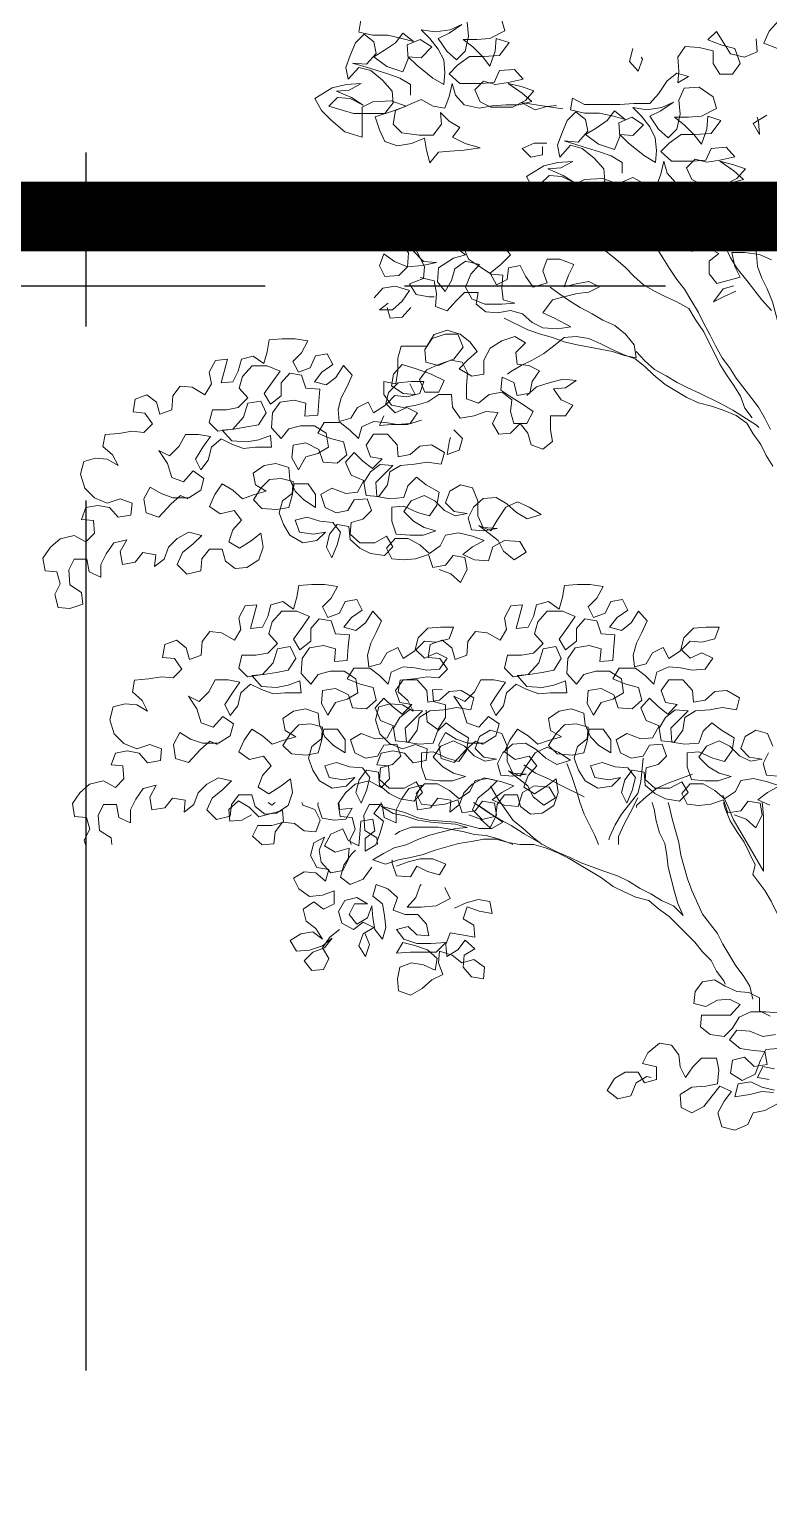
# Model space of a CAD drawing. Header units: metres. Extents: x -58 to 722, y -1100 to 345.
# Drawn here: x 240.573 to 241.104, y -480.299 to -479.237 of the extents above; entities that cross this region are included whole.
import ezdxf

# ---------------------------------------------------------------- set-up
doc = ezdxf.new("R2010")
doc.units = ezdxf.units.M
doc.header["$MEASUREMENT"] = 0
for name, pattern in [('CENTER2', [1.125, 0.75, -0.125, 0.125, -0.125]), ('CENTERX2', [4, 2.5, -0.5, 0.5, -0.5]), ('HIDDEN2', [0.1875, 0.125, -0.0625])]:
    doc.linetypes.add(name, pattern=pattern)
doc.layers.add('FSR_ARQ_006ARBOLES', color=74, linetype='Continuous', lineweight=0)
doc.layers.add('muro bajo', color=33, linetype='Continuous', lineweight=9)
doc.layers.add('FSR_ARQ_007PROYECCIONES', color=200, linetype='HIDDEN2')
doc.layers.add('FSR_ARQ_016EJES', color=135, linetype='CENTER2')

# ---------------------------------------------------------------- blocks, each defined once
blk = doc.blocks.new('arboles fsr 01')
at = {"layer": 'FSR_ARQ_006ARBOLES'}
for points in [[(186.55695, -34.95096), (186.56338, -34.95812), (186.56695, -34.96599), (186.55765, -34.96956), (186.5505, -34.96383), (186.54837, -34.95596)], [(186.8352, -34.95073), (186.83662, -34.9586), (186.82732, -34.96074), (186.81731, -34.96073), (186.80801, -34.96286), (186.80014, -34.965), (186.80729, -34.95929), (186.8123, -34.96573), (186.81944, -34.97074), (186.82659, -34.97504), (186.818, -34.98147), (186.80727, -34.98503), (186.8037, -34.97645), (186.80443, -34.96715), (186.79585, -34.96357), (186.78798, -34.96857), (186.79512, -34.97573), (186.8037, -34.97502), (186.79798, -34.98073), (186.78724, -34.98931), (186.78009, -34.99359), (186.77938, -34.98572), (186.7801, -34.97714), (186.78368, -34.96999), (186.78941, -34.96285), (186.79514, -34.95713), (186.78584, -34.95855), (186.77583, -34.95711), (186.76796, -34.95353), (186.77654, -34.95926), (186.78369, -34.96284), (186.77796, -34.97142), (186.77152, -34.97713), (186.7658, -34.97141), (186.76367, -34.96139), (186.76439, -34.9521)], [(186.74151, -34.94993), (186.73935, -34.95779), (186.74936, -34.96281), (186.75794, -34.96353), (186.76724, -34.96354), (186.7608, -34.96854), (186.75436, -34.97497), (186.74934, -34.98141), (186.74578, -34.97139), (186.74507, -34.96281), (186.73648, -34.96566), (186.74291, -34.97425), (186.75364, -34.97497), (186.76294, -34.97498), (186.7708, -34.98071), (186.77652, -34.98644), (186.76936, -34.99287), (186.75505, -34.99285), (186.74647, -34.99213), (186.7429, -34.98426), (186.73289, -34.98354), (186.72716, -34.98997), (186.73718, -34.99212), (186.74576, -34.99356), (186.75363, -34.99142), (186.75934, -34.99715), (186.75576, -35.00501), (186.7486, -35.00858), (186.7343, -35.00857), (186.72572, -35.00427), (186.72001, -34.99783), (186.72859, -34.99497), (186.73717, -34.99284), (186.72787, -34.99927), (186.72143, -35.00498), (186.73001, -35.00713), (186.73859, -35.00714), (186.74789, -35.00787), (186.75647, -35.0093), (186.76648, -35.00717), (186.77221, -35.00074), (186.77436, -34.99287), (186.7765, -35.00146), (186.77936, -35.00933), (186.78722, -35.0079), (186.7951, -35.00362), (186.81225, -35.01079), (186.81368, -35.02008), (186.80795, -35.0258), (186.7965, -35.02722), (186.78721, -35.02721), (186.78149, -35.02006), (186.78221, -35.01219), (186.77649, -35.01791), (186.76933, -35.02219), (186.77433, -35.02863), (186.76575, -35.03291), (186.75573, -35.03577), (186.76646, -35.03721), (186.77575, -35.03793), (186.78362, -35.03865), (186.78934, -35.04581), (186.79149, -35.03723), (186.79293, -35.02936), (186.80151, -35.03295), (186.8108, -35.03439), (186.81939, -35.03153), (186.82297, -35.02367), (186.82584, -35.01509), (186.81297, -35.01079), (186.8051, -35.00792), (186.81512, -35.00435), (186.82728, -35.00508), (186.83443, -35.00866), (186.83441, -35.02869), (186.84586, -35.02512), (186.85516, -35.01726), (186.8616, -35.01083), (186.8659, -35.00297), (186.85446, -34.99581), (186.84517, -34.99365), (186.83516, -34.99293), (186.84302, -34.99723), (186.8516, -34.99795), (186.84158, -35.00223), (186.83371, -35.00723), (186.8423, -35.00295), (186.85088, -35.00224), (186.8566, -35.00797), (186.84014, -35.01296), (186.8194, -35.01294), (186.81369, -35.00578), (186.81441, -34.99791), (186.82085, -34.99077), (186.82873, -34.98434), (186.8366, -34.9822), (186.84374, -34.99007), (186.84518, -34.98221), (186.84233, -34.97434), (186.83876, -34.96575), (186.83304, -34.96003), (186.8266, -34.96503), (186.82516, -34.97289), (186.83159, -34.98005), (186.84089, -34.97934), (186.82873, -34.98291), (186.81728, -34.98647), (186.80941, -34.98933), (186.80226, -34.99361), (186.80225, -35.00076)], [(186.57196, -34.96313), (186.57124, -34.97172), (186.57982, -34.9753), (186.58912, -34.97316), (186.59341, -34.96601), (186.59843, -34.95815), (186.60414, -34.96388), (186.59484, -34.96745), (186.58626, -34.96958), (186.58267, -34.97959), (186.58767, -34.98675), (186.59626, -34.98676), (186.60055, -34.97961), (186.60056, -34.97103), (186.60986, -34.96889), (186.61916, -34.96818), (186.62416, -34.97534), (186.62343, -34.98464), (186.62414, -34.9925), (186.61699, -34.98821), (186.62486, -34.98607), (186.6313, -34.99108), (186.63701, -34.99967), (186.64273, -35.00611), (186.65345, -35.00612), (186.66275, -35.00684), (186.68635, -35.00687), (186.69422, -35.00258), (186.69565, -35.01045), (186.68635, -35.01259), (186.67633, -35.01258), (186.66703, -35.01472), (186.65917, -35.01685), (186.66632, -35.01114), (186.67132, -35.01758), (186.67847, -35.02259), (186.68562, -35.02689), (186.67703, -35.03332), (186.6663, -35.03689), (186.66273, -35.0283), (186.66345, -35.019), (186.65488, -35.01542), (186.647, -35.02042), (186.65415, -35.02758), (186.66273, -35.02687), (186.65701, -35.03259), (186.64627, -35.04116), (186.63911, -35.04544), (186.63841, -35.03758), (186.63913, -35.02899), (186.64271, -35.02184), (186.64844, -35.0147), (186.65417, -35.00898), (186.64487, -35.0104), (186.63486, -35.00896), (186.62699, -35.00538), (186.63557, -35.01111), (186.64272, -35.01469), (186.63699, -35.02327), (186.63055, -35.02899), (186.62483, -35.02326), (186.62269, -35.01324), (186.62342, -35.00395), (186.61985, -34.99608), (186.60984, -34.99535), (186.60053, -35.00178), (186.59838, -35.00965), (186.60839, -35.01466), (186.61697, -35.01538), (186.62627, -35.01539), (186.61983, -35.02039), (186.61338, -35.02682), (186.60837, -35.03326), (186.6048, -35.02324), (186.6041, -35.01466), (186.59551, -35.01751), (186.60194, -35.0261), (186.61267, -35.02682), (186.62197, -35.02683), (186.62983, -35.03256), (186.63554, -35.03829), (186.62839, -35.04472), (186.61408, -35.0447), (186.6055, -35.04398), (186.60193, -35.03611), (186.59192, -35.03539), (186.58619, -35.04182), (186.5962, -35.04397), (186.60478, -35.04541), (186.61265, -35.04327), (186.61837, -35.049), (186.61479, -35.05686), (186.60763, -35.06043), (186.59333, -35.06042), (186.58475, -35.05612), (186.57903, -35.04968), (186.58762, -35.04683), (186.5962, -35.04469), (186.5869, -35.05112), (186.58046, -35.05683), (186.58904, -35.05899), (186.59762, -35.05899), (186.60692, -35.05972), (186.6155, -35.06116), (186.62551, -35.05902), (186.63124, -35.05259), (186.63339, -35.04472), (186.63553, -35.05331), (186.63838, -35.06118), (186.64625, -35.05975), (186.65412, -35.05547), (186.67128, -35.06264), (186.6727, -35.07194), (186.66698, -35.07765), (186.65553, -35.07907), (186.64623, -35.07906), (186.64052, -35.07191), (186.64124, -35.06404), (186.63552, -35.06976), (186.62836, -35.07404), (186.63336, -35.08048), (186.62477, -35.08477), (186.61476, -35.08762), (186.62548, -35.08906), (186.63478, -35.08978), (186.64265, -35.0905), (186.64836, -35.09766), (186.65052, -35.08908), (186.65195, -35.08121), (186.66053, -35.0848), (186.66983, -35.08624), (186.67841, -35.08338), (186.682, -35.07552), (186.68487, -35.06694), (186.672, -35.06264), (186.66413, -35.05977), (186.67415, -35.0562), (186.68631, -35.05693), (186.69345, -35.06051), (186.69344, -35.08054), (186.70488, -35.07697), (186.71419, -35.06911), (186.72063, -35.06268), (186.72493, -35.05482), (186.71349, -35.04766), (186.7042, -35.0455), (186.69418, -35.04478), (186.70205, -35.04908), (186.71063, -35.0498), (186.70061, -35.05408), (186.69274, -35.05908), (186.70133, -35.0548), (186.70991, -35.05409), (186.71563, -35.05982), (186.69917, -35.06481), (186.67843, -35.06479), (186.67272, -35.05763), (186.67344, -35.04977), (186.67988, -35.04262), (186.68776, -35.03619), (186.69562, -35.03405), (186.70277, -35.04193), (186.70421, -35.03406), (186.70135, -35.02619), (186.69779, -35.0176), (186.69207, -35.01188), (186.68563, -35.01688), (186.68419, -35.02474), (186.69062, -35.0319), (186.69992, -35.03119), (186.68776, -35.03476), (186.67631, -35.03833), (186.66844, -35.04118), (186.66128, -35.04546), (186.66128, -35.05262)], [(186.6542, -34.96965), (186.65634, -34.97823), (186.65061, -34.98466), (186.64776, -34.97679), (186.64848, -34.97536)], [(186.70065, -35.00974), (186.71138, -35.00832), (186.72855, -35.00547), (186.71925, -35.01047), (186.71138, -35.00832), (186.70495, -35.0076)], [(186.56476, -35.01391), (186.57405, -35.01964), (186.56976, -35.02678), (186.57048, -35.0182), (186.5712, -35.01534)], [(186.71136, -35.03264), (186.71994, -35.03264), (186.72781, -35.03623), (186.72208, -35.04194), (186.71421, -35.04051), (186.71422, -35.03478)], [(186.56327, -35.08256), (186.57114, -35.07971), (186.58044, -35.07972), (186.58544, -35.08688), (186.57828, -35.09044), (186.56684, -35.09258), (186.55825, -35.09257)], [(186.56181, -35.11046), (186.56968, -35.10689), (186.5797, -35.10547), (186.58828, -35.10547), (186.58613, -35.11477), (186.58254, -35.12192), (186.59827, -35.12622), (186.60329, -35.11979), (186.60329, -35.11121), (186.59686, -35.1062), (186.60616, -35.1012), (186.61474, -35.10478), (186.61546, -35.09692), (186.61261, -35.08833), (186.60403, -35.08546), (186.59688, -35.09046), (186.58829, -35.09188), (186.58472, -35.08473), (186.59188, -35.07973), (186.58187, -35.07757), (186.57615, -35.07685)], [(186.79567, -35.12211), (186.78637, -35.12425), (186.78493, -35.13283), (186.78564, -35.14141), (186.77777, -35.14427), (186.77206, -35.13783), (186.76634, -35.1321), (186.75704, -35.13209), (186.75846, -35.13996), (186.75202, -35.14496), (186.74416, -35.14567), (186.73557, -35.14423), (186.72771, -35.14637), (186.72126, -35.15208), (186.71411, -35.15565), (186.70409, -35.15636), (186.69551, -35.15492), (186.70625, -35.14921), (186.71412, -35.14564), (186.70769, -35.13705), (186.69911, -35.1349), (186.69124, -35.13274), (186.68338, -35.13202), (186.67623, -35.12844), (186.68338, -35.12487), (186.69196, -35.12631), (186.69983, -35.12846), (186.69698, -35.12059), (186.69341, -35.11344), (186.70271, -35.10987), (186.71129, -35.10988), (186.71414, -35.11775), (186.71127, -35.12561), (186.72057, -35.12848), (186.72558, -35.12133), (186.72917, -35.11418), (186.73703, -35.11562), (186.73774, -35.12349), (186.74489, -35.12707), (186.74919, -35.11921), (186.74204, -35.11348), (186.73561, -35.10704), (186.74062, -35.10061), (186.74706, -35.09561), (186.75493, -35.09418), (186.76351, -35.09419), (186.76708, -35.10135), (186.7635, -35.10992), (186.75634, -35.11492), (186.74847, -35.11992), (186.7406, -35.12063), (186.74131, -35.12921), (186.74059, -35.13708), (186.73272, -35.13922), (186.7413, -35.13994), (186.75274, -35.13995), (186.76133, -35.13638), (186.76563, -35.12852), (186.76206, -35.11994), (186.75634, -35.11349), (186.76564, -35.11136), (186.77279, -35.11637), (186.77493, -35.12424), (186.77921, -35.13139), (186.78423, -35.12496), (186.78352, -35.11566), (186.77351, -35.10922), (186.76565, -35.10707), (186.77209, -35.10207), (186.78354, -35.09778), (186.79141, -35.09493), (186.79999, -35.09565), (186.80069, -35.10424), (186.79354, -35.11138), (186.78495, -35.11209), (186.79425, -35.11424), (186.80426, -35.11497), (186.81285, -35.1114), (186.82, -35.1064), (186.82286, -35.11427), (186.81927, -35.12142), (186.80998, -35.1207), (186.80426, -35.11497), (186.80355, -35.10567), (186.80857, -35.09924), (186.8007, -35.09995), (186.7964, -35.10781), (186.79282, -35.11496), (186.79353, -35.12283), (186.80282, -35.12641), (186.79852, -35.13356), (186.78994, -35.13498), (186.78636, -35.13498)], [(186.5854, -35.13122), (186.59326, -35.1348), (186.60041, -35.13838), (186.59398, -35.12979), (186.58683, -35.12764)], [(186.82641, -35.13573), (186.8207, -35.12929), (186.81212, -35.12785), (186.80282, -35.1307), (186.80782, -35.13786), (186.81425, -35.14359), (186.82283, -35.14359), (186.81711, -35.1393)], [(186.80209, -35.14214), (186.80781, -35.14859), (186.81567, -35.14931), (186.81782, -35.14216)], [(186.72479, -35.20072), (186.71836, -35.19499), (186.70907, -35.19212), (186.70049, -35.18997), (186.69191, -35.19068), (186.69905, -35.19569), (186.70692, -35.19641), (186.70191, -35.20356), (186.69404, -35.20713), (186.69904, -35.21428), (186.70905, -35.21429), (186.70904, -35.22359), (186.7076, -35.23146), (186.71403, -35.23647), (186.7219, -35.23362), (186.72406, -35.22575), (186.72907, -35.21932), (186.7355, -35.22576), (186.74337, -35.22648), (186.74766, -35.21934), (186.74409, -35.21218), (186.75196, -35.21147), (186.75983, -35.21434), (186.76912, -35.21578), (186.77414, -35.20863), (186.77486, -35.20005), (186.78344, -35.20006), (186.79059, -35.20507), (186.79845, -35.20722), (186.80704, -35.20866), (186.8149, -35.20724), (186.81992, -35.20009), (186.81992, -35.19151), (186.81206, -35.19293), (186.81063, -35.18435), (186.81064, -35.17577), (186.8085, -35.1679), (186.79134, -35.16788), (186.78634, -35.16001), (186.77776, -35.15714), (186.76917, -35.15999), (186.76273, -35.16499), (186.75772, -35.17143), (186.76415, -35.17715), (186.76987, -35.18288), (186.76128, -35.18788), (186.75342, -35.18644), (186.75342, -35.17714), (186.74914, -35.16927), (186.74128, -35.16426), (186.7327, -35.16139), (186.72554, -35.16568), (186.73197, -35.17212), (186.73125, -35.17998), (186.72338, -35.18069), (186.71623, -35.18426), (186.72123, -35.19142), (186.72265, -35.19929), (186.73123, -35.20073), (186.73339, -35.19214), (186.74126, -35.18858), (186.74196, -35.19716), (186.73481, -35.20216), (186.72765, -35.20644), (186.72049, -35.21144), (186.72478, -35.21931), (186.73336, -35.21932), (186.73551, -35.21146), (186.73481, -35.20359), (186.74125, -35.19859), (186.74983, -35.20003), (186.75697, -35.20576), (186.76484, -35.2029), (186.76485, -35.19432), (186.76414, -35.18574), (186.76773, -35.17859), (186.7756, -35.17716), (186.78346, -35.18075), (186.79204, -35.17861), (186.79277, -35.17003), (186.78777, -35.16287), (186.77919, -35.16), (186.7706, -35.15999), (186.76702, -35.16857), (186.77345, -35.17645), (186.78346, -35.18003), (186.79132, -35.18362), (186.79632, -35.19006), (186.79274, -35.19864), (186.78344, -35.19863), (186.77987, -35.19076), (186.78846, -35.18647), (186.79848, -35.18291), (186.80778, -35.18005), (186.81349, -35.1865), (186.81492, -35.19436), (186.80704, -35.19936), (186.79918, -35.20007), (186.80276, -35.19292)], [(186.78311, -35.31667), (186.77524, -35.31952), (186.7688, -35.32524), (186.76451, -35.31665), (186.76595, -35.30879), (186.77382, -35.30736), (186.77882, -35.31381), (186.7874, -35.31524), (186.79027, -35.30666), (186.79885, -35.30953), (186.80672, -35.31025), (186.81458, -35.30955), (186.81817, -35.3024), (186.81245, -35.29596), (186.80387, -35.29595), (186.796, -35.30023), (186.78956, -35.30595), (186.78241, -35.30094), (186.77884, -35.29378), (186.77026, -35.29234), (186.76096, -35.29448), (186.75309, -35.29733), (186.76095, -35.30163), (186.76738, -35.30664), (186.75951, -35.31021), (186.75022, -35.31092), (186.74736, -35.30162), (186.7395, -35.29732), (186.72949, -35.29803), (186.72519, -35.30517), (186.73305, -35.31019), (186.74021, -35.30447), (186.74379, -35.29732), (186.75667, -35.28732), (186.7488, -35.29089), (186.74452, -35.28374), (186.7388, -35.27515), (186.73094, -35.27156), (186.72307, -35.27513), (186.7152, -35.28013), (186.72449, -35.283), (186.73165, -35.27872), (186.73809, -35.273), (186.74525, -35.26872), (186.75383, -35.26944), (186.76026, -35.27517), (186.76383, -35.28232), (186.76168, -35.29019), (186.75381, -35.2909), (186.74451, -35.28946), (186.75381, -35.28875), (186.75739, -35.28089), (186.7574, -35.27087), (186.76099, -35.26229), (186.76886, -35.26016), (186.776, -35.26445), (186.77886, -35.27232), (186.77313, -35.27804), (186.76455, -35.27946), (186.77241, -35.2809), (186.77957, -35.27733), (186.78601, -35.2709), (186.79317, -35.26733), (186.80175, -35.27091), (186.80675, -35.27807), (186.8003, -35.2845), (186.79315, -35.28879), (186.78528, -35.29092), (186.79386, -35.29379), (186.80244, -35.2938), (186.81174, -35.29309), (186.81461, -35.28452), (186.81462, -35.27522), (186.80675, -35.2745), (186.79745, -35.27878), (186.78958, -35.28092), (186.78458, -35.27376), (186.78316, -35.26518), (186.79174, -35.26018), (186.79818, -35.25518), (186.8039, -35.2609), (186.80675, -35.26877), (186.81605, -35.2695), (186.82464, -35.26807), (186.82536, -35.25878), (186.81393, -35.24732), (186.82251, -35.24662), (186.82894, -35.25163), (186.83323, -35.25878), (186.83179, -35.26737), (186.8232, -35.26807), (186.81749, -35.2602), (186.81607, -35.25162), (186.80892, -35.24732), (186.79962, -35.2466), (186.79104, -35.24516), (186.78174, -35.24658), (186.7796, -35.23871), (186.78819, -35.23371), (186.79606, -35.23443), (186.80249, -35.24016), (186.81036, -35.2416), (186.81108, -35.23373), (186.81752, -35.22659), (186.82682, -35.2266), (186.83182, -35.23375), (186.82895, -35.24162), (186.82108, -35.24304), (186.82751, -35.24948), (186.83395, -35.24448), (186.83968, -35.23877), (186.8454, -35.24521), (186.84181, -35.25379), (186.83323, -35.25735), (186.83751, -35.26523), (186.84538, -35.26595), (186.85468, -35.26238), (186.86183, -35.26668), (186.85896, -35.27526), (186.8518, -35.27883), (186.84394, -35.27739), (186.83965, -35.27023), (186.83107, -35.26951), (186.8282, -35.27738), (186.83392, -35.2831), (186.84178, -35.28526), (186.84249, -35.29312), (186.83605, -35.29884), (186.82604, -35.29883), (186.81817, -35.29453), (186.81388, -35.30168), (186.81959, -35.30741), (186.82889, -35.30598), (186.83605, -35.30241), (186.84249, -35.2967), (186.84321, -35.28812), (186.85108, -35.28669), (186.85608, -35.29314), (186.85822, -35.30172), (186.85464, -35.30887), (186.85107, -35.30028), (186.84893, -35.2917), (186.85394, -35.28527), (186.86253, -35.28456), (186.87111, -35.28171), (186.87898, -35.28386), (186.87611, -35.29172), (186.86681, -35.29315), (186.85894, -35.29171), (186.86466, -35.29743), (186.87396, -35.29887), (186.88254, -35.29387), (186.88684, -35.28673), (186.88971, -35.27886), (186.88757, -35.27099), (186.88114, -35.26598), (186.88043, -35.25811), (186.8883, -35.25597), (186.89617, -35.2567), (186.90188, -35.26242), (186.90688, -35.2703), (186.90115, -35.27601), (186.89114, -35.27672), (186.88327, -35.27528), (186.88114, -35.26741), (186.87971, -35.25954), (186.87042, -35.25953), (186.8654, -35.26668), (186.86539, -35.27526), (186.87327, -35.27026), (186.87899, -35.26455), (186.88258, -35.25668), (186.8833, -35.24882), (186.89188, -35.24597), (186.89975, -35.2474), (186.9069, -35.25242), (186.90546, -35.26028), (186.8983, -35.26457), (186.90617, -35.26672), (186.91403, -35.26959), (186.92048, -35.26387), (186.92763, -35.25959), (186.93263, -35.26674), (186.9362, -35.27461), (186.92904, -35.27961), (186.91975, -35.27746), (186.91474, -35.28389), (186.92045, -35.29033), (186.9233, -35.2982), (186.91615, -35.30249), (186.90829, -35.29747), (186.90185, -35.29246), (186.90042, -35.30176), (186.90327, -35.31034), (186.91113, -35.31536), (186.919, -35.31608), (186.92544, -35.31108), (186.92759, -35.30321), (186.93617, -35.30322), (186.94117, -35.30966), (186.94188, -35.31753), (186.95118, -35.31968), (186.95762, -35.31325), (186.95405, -35.30538), (186.9469, -35.29966), (186.94119, -35.29393), (186.94977, -35.29179), (186.95764, -35.29609), (186.96335, -35.30182), (186.96621, -35.30969), (186.97264, -35.3147), (186.97193, -35.30683), (186.98051, -35.30541), (186.98551, -35.31185), (186.9941, -35.31329), (186.99553, -35.30471), (186.99125, -35.29684), (186.99983, -35.29899), (187.00483, -35.30615), (187.0084, -35.3133), (187.00839, -35.32188), (187.01626, -35.31831), (187.0177, -35.30973), (187.02628, -35.30974), (187.02985, -35.3169), (187.02913, -35.32691), (187.02126, -35.33191), (187.02053, -35.33977), (187.02911, -35.34264), (187.03698, -35.34193), (187.03913, -35.33335), (187.03557, -35.3262), (187.03772, -35.31833), (187.04559, -35.31763), (187.04702, -35.30904), (187.04202, -35.30189), (187.03559, -35.29616), (187.0263, -35.29401), (187.01843, -35.29829), (187.01271, -35.29256), (187.01343, -35.28398), (187.0213, -35.28327), (187.01845, -35.2754), (187.01058, -35.27397), (187.00271, -35.27539), (186.99699, -35.28182), (186.9884, -35.28038), (186.9877, -35.27252), (186.99557, -35.26966), (187.00415, -35.27253), (187.01273, -35.26896), (187.01917, -35.26253), (187.02204, -35.25324), (187.01991, -35.24465), (187.01204, -35.2425), (187.00417, -35.24321), (186.99702, -35.24749), (187.0006, -35.24034), (187.00704, -35.23463), (187.00562, -35.22676), (186.99632, -35.22604), (186.98774, -35.2246), (186.97987, -35.2253), (186.97416, -35.21958), (186.97917, -35.21243), (186.98704, -35.21172), (186.98561, -35.20314), (186.97775, -35.20027), (186.97131, -35.20527), (186.96916, -35.21314), (186.96129, -35.21027), (186.96058, -35.20097), (186.95558, -35.19453), (186.94772, -35.19524), (186.93913, -35.20024), (186.93484, -35.19308), (186.93628, -35.18521), (186.932, -35.17734), (186.92413, -35.17662), (186.92841, -35.19236), (186.92054, -35.19164), (186.91697, -35.18448), (186.91483, -35.17661), (186.90697, -35.17446), (186.89981, -35.17946), (186.89767, -35.17159), (186.89625, -35.16372), (186.88767, -35.163), (186.87909, -35.16299), (186.8705, -35.16441), (186.87479, -35.17228), (186.8805, -35.17801), (186.87692, -35.18516), (186.86906, -35.18229), (186.86549, -35.17442), (186.85762, -35.17298), (186.85404, -35.18013), (186.86119, -35.18515), (186.86619, -35.19159), (186.85832, -35.19372), (186.85189, -35.18871), (186.84689, -35.18084), (186.84116, -35.18727), (186.84473, -35.19514), (186.8483, -35.2023), (186.85044, -35.21017), (186.84971, -35.21803), (186.84185, -35.21588), (186.83756, -35.20873), (186.83041, -35.20514), (186.82683, -35.21229), (186.81897, -35.20728), (186.81683, -35.19869), (186.8104, -35.19225), (186.80182, -35.19153), (186.79324, -35.19152), (186.79609, -35.19939), (186.80467, -35.20154), (186.81254, -35.20084), (186.81825, -35.20656), (186.81253, -35.21228), (186.80466, -35.20869), (186.79751, -35.21226), (186.80251, -35.21942), (186.81109, -35.22014), (186.81896, -35.21872), (186.82683, -35.21801), (186.83469, -35.2216), (186.83683, -35.22947), (186.84256, -35.22375), (186.849, -35.21875), (186.85972, -35.21876), (186.86401, -35.22591), (186.85542, -35.22948), (186.84684, -35.23162), (186.84469, -35.2402), (186.85112, -35.24593), (186.86042, -35.24522), (186.86328, -35.23664), (186.87187, -35.23236), (186.88045, -35.2338), (186.88116, -35.24238), (186.87686, -35.25024), (186.87186, -35.24166), (186.864, -35.2395), (186.85685, -35.23521), (186.85829, -35.22591), (186.86616, -35.22091), (186.87546, -35.22092), (186.88332, -35.22307), (186.88832, -35.22951), (186.89477, -35.22237), (186.89406, -35.21235), (186.88906, -35.2052), (186.87976, -35.20376), (186.8719, -35.2059), (186.8726, -35.21448), (186.86402, -35.21376), (186.86331, -35.20446), (186.86261, -35.19659), (186.8719, -35.19588), (186.87477, -35.1873), (186.88264, -35.18588), (186.88836, -35.19232), (186.88835, -35.2009), (186.8955, -35.20663), (186.89979, -35.19948), (186.89408, -35.19161), (186.88908, -35.18446), (186.89767, -35.18089), (186.90768, -35.1809), (186.91411, -35.18805), (186.91625, -35.19592), (186.91052, -35.20236), (186.91695, -35.2088), (186.92482, -35.21024), (186.93411, -35.21024), (186.93625, -35.21883), (186.93052, -35.22454), (186.92051, -35.2231), (186.91337, -35.21523), (186.91052, -35.20593), (186.90193, -35.20449), (186.89835, -35.21236), (186.90335, -35.22023), (186.91122, -35.22167), (186.9198, -35.2231), (186.92766, -35.22383), (186.92122, -35.23097), (186.91121, -35.23168), (186.90334, -35.23024), (186.89548, -35.22737), (186.89475, -35.23524), (186.90548, -35.23525), (186.91335, -35.23597), (186.92122, -35.23312), (186.92837, -35.22955), (186.93481, -35.23528), (186.93694, -35.24386), (186.94194, -35.2503), (186.94553, -35.24315), (186.94053, -35.23528), (186.93553, -35.22813), (186.9434, -35.2267), (186.95198, -35.22671), (186.95626, -35.23458), (186.96269, -35.24102), (186.96985, -35.23745), (186.96412, -35.24603), (186.96125, -35.25533), (186.95338, -35.25818), (186.94695, -35.25102), (186.93979, -35.25602), (186.94193, -35.26389), (186.94979, -35.2689), (186.96052, -35.26891), (186.96839, -35.26606), (186.97555, -35.26178), (186.97983, -35.26965), (186.97839, -35.27894), (186.96981, -35.2818), (186.96195, -35.27321), (186.95552, -35.26748), (186.95051, -35.26962)], [(186.79487, -35.21723), (186.80416, -35.2201), (186.81489, -35.22011), (186.82276, -35.22083), (186.8199, -35.2144)], [(186.77341, -35.22365), (186.76768, -35.22937), (186.76982, -35.23724), (186.77768, -35.2401), (186.77626, -35.2308), (186.77555, -35.22866)], [(186.8418, -35.49982), (186.84253, -35.49692), (186.83896, -35.48976), (186.84111, -35.4819), (186.84898, -35.48119), (186.85042, -35.47261), (186.84542, -35.46545), (186.83899, -35.45973), (186.82969, -35.45757), (186.82182, -35.46186), (186.81611, -35.45613), (186.81683, -35.44755), (186.8247, -35.44684), (186.82184, -35.43897), (186.81398, -35.43753), (186.80611, -35.43895), (186.80038, -35.44539), (186.7918, -35.44395), (186.79109, -35.43608), (186.79896, -35.43323), (186.80754, -35.43609), (186.81613, -35.43253), (186.82257, -35.4261), (186.82544, -35.4168), (186.8233, -35.40822), (186.81544, -35.40606), (186.80757, -35.40677), (186.80041, -35.41106), (186.804, -35.40391), (186.81044, -35.39819), (186.80901, -35.39032), (186.79972, -35.3896), (186.79114, -35.38816), (186.78327, -35.38887), (186.77755, -35.38314), (186.78257, -35.376), (186.79043, -35.37529), (186.78901, -35.3667), (186.78115, -35.36384), (186.7747, -35.36884), (186.77255, -35.3767), (186.76469, -35.37383), (186.76398, -35.36454), (186.75898, -35.35809), (186.75111, -35.3588), (186.74253, -35.3638), (186.73824, -35.35664), (186.73968, -35.34878), (186.73539, -35.34091), (186.72753, -35.34019), (186.7318, -35.35592), (186.72394, -35.3552), (186.72037, -35.34805), (186.71823, -35.34018), (186.71037, -35.33802), (186.70321, -35.34302), (186.70107, -35.33515), (186.69965, -35.32729), (186.69107, -35.32656), (186.68248, -35.32656), (186.6739, -35.32798), (186.67818, -35.33585), (186.6839, -35.34158), (186.68032, -35.34872), (186.67245, -35.34586), (186.66888, -35.33799), (186.66102, -35.33655), (186.65744, -35.3437), (186.66458, -35.34871), (186.66958, -35.35515), (186.66171, -35.35729), (186.65528, -35.35228), (186.65028, -35.34441), (186.64456, -35.35084), (186.64812, -35.35871), (186.65169, -35.36586), (186.65383, -35.37373), (186.65311, -35.3816), (186.64524, -35.37945), (186.64096, -35.37229), (186.63381, -35.36871), (186.63023, -35.37586), (186.62237, -35.37084), (186.62023, -35.36226), (186.6138, -35.35582), (186.60522, -35.35509), (186.59663, -35.35508), (186.59949, -35.36295), (186.60807, -35.36511), (186.61594, -35.3644), (186.62165, -35.37013), (186.61592, -35.37584), (186.60806, -35.37226), (186.60091, -35.37583), (186.60591, -35.38299), (186.61449, -35.38371), (186.62236, -35.38229), (186.63022, -35.38158), (186.63809, -35.38516), (186.64023, -35.39303), (186.64595, -35.38731), (186.65239, -35.38231), (186.66312, -35.38232), (186.66741, -35.38948), (186.65882, -35.39305), (186.65024, -35.39518), (186.64808, -35.40377), (186.65451, -35.40949), (186.66381, -35.40879), (186.66668, -35.40021), (186.67527, -35.39592), (186.68385, -35.39736), (186.68456, -35.40594), (186.68026, -35.41381), (186.67526, -35.40522), (186.66739, -35.40307), (186.66025, -35.39877), (186.66168, -35.38947), (186.66956, -35.38447), (186.67885, -35.38448), (186.68672, -35.38664), (186.69172, -35.39308), (186.69816, -35.38593), (186.69746, -35.37592), (186.69246, -35.36876), (186.68316, -35.36732), (186.67529, -35.36946), (186.676, -35.37804), (186.66742, -35.37732), (186.66671, -35.36802), (186.666, -35.36015), (186.6753, -35.35945), (186.67817, -35.35087), (186.68604, -35.34944), (186.69175, -35.35589), (186.69175, -35.36447), (186.69889, -35.3702), (186.70319, -35.36305), (186.69748, -35.35518), (186.69248, -35.34802), (186.70106, -35.34445), (186.71107, -35.34446), (186.7175, -35.35162), (186.71964, -35.35949), (186.71392, -35.36592), (186.72035, -35.37236), (186.72821, -35.3738), (186.73751, -35.37381), (186.73965, -35.38239), (186.73392, -35.38811), (186.72391, -35.38667), (186.71676, -35.3788), (186.71391, -35.3695), (186.70533, -35.36806), (186.70175, -35.37592), (186.70675, -35.38379), (186.71461, -35.38523), (186.72319, -35.38667), (186.73106, -35.38739), (186.72462, -35.39454), (186.7146, -35.39524), (186.70674, -35.39381), (186.69887, -35.39094), (186.69815, -35.3988), (186.70888, -35.39881), (186.71675, -35.39954), (186.72462, -35.39668), (186.73177, -35.39311), (186.7382, -35.39884), (186.74034, -35.40743), (186.74534, -35.41387), (186.74892, -35.40672), (186.74392, -35.39885), (186.73892, -35.39169), (186.74679, -35.39027), (186.75537, -35.39027), (186.75966, -35.39815), (186.76609, -35.40459), (186.77325, -35.40102), (186.76752, -35.4096), (186.76465, -35.41889), (186.75678, -35.42174), (186.75035, -35.41459), (186.74319, -35.41959), (186.74533, -35.42746), (186.75319, -35.43247), (186.76392, -35.43248), (186.77179, -35.42963), (186.77894, -35.42534), (186.78323, -35.43321), (186.78179, -35.44251), (186.7732, -35.44536), (186.76535, -35.43677), (186.75891, -35.43104), (186.75391, -35.43319)], [(187.01875, -35.49982), (187.01947, -35.49692), (187.0159, -35.48976), (187.01806, -35.4819), (187.02593, -35.48119), (187.02736, -35.47261), (187.02236, -35.46545), (187.01593, -35.45973), (187.00664, -35.45757), (186.99877, -35.46186), (186.99305, -35.45613), (186.99377, -35.44755), (187.00164, -35.44684), (186.99879, -35.43897), (186.99092, -35.43753), (186.98305, -35.43895), (186.97732, -35.44539), (186.96874, -35.44395), (186.96804, -35.43608), (186.97591, -35.43323), (186.98449, -35.43609), (186.99307, -35.43253), (186.99951, -35.4261), (187.00238, -35.4168), (187.00025, -35.40822), (186.99238, -35.40606), (186.98451, -35.40677), (186.97736, -35.41106), (186.98094, -35.40391), (186.98738, -35.39819), (186.98596, -35.39032), (186.97666, -35.3896), (186.96808, -35.38816), (186.96021, -35.38887), (186.9545, -35.38314), (186.95951, -35.376), (186.96738, -35.37529), (186.96595, -35.3667), (186.95809, -35.36384), (186.95165, -35.36884), (186.94949, -35.3767), (186.94163, -35.37383), (186.94092, -35.36454), (186.93592, -35.35809), (186.92806, -35.3588), (186.91947, -35.3638), (186.91518, -35.35664), (186.91662, -35.34878), (186.91234, -35.34091), (186.90447, -35.34019), (186.90875, -35.35592), (186.90088, -35.3552), (186.89731, -35.34805), (186.89517, -35.34018), (186.88731, -35.33802), (186.88015, -35.34302), (186.87801, -35.33515), (186.87659, -35.32729), (186.86801, -35.32656), (186.85943, -35.32656), (186.85084, -35.32798), (186.85513, -35.33585), (186.86084, -35.34158), (186.85726, -35.34872), (186.8494, -35.34586), (186.84583, -35.33799), (186.83796, -35.33655), (186.83438, -35.3437), (186.84153, -35.34871), (186.84653, -35.35515), (186.83866, -35.35729), (186.83222, -35.35228), (186.82723, -35.34441), (186.8215, -35.35084), (186.82507, -35.35871), (186.82864, -35.36586), (186.83077, -35.37373), (186.83005, -35.3816), (186.82219, -35.37945), (186.8179, -35.37229), (186.81075, -35.36871), (186.80717, -35.37586), (186.79931, -35.37084), (186.79717, -35.36226), (186.79074, -35.35582), (186.78216, -35.35509), (186.77358, -35.35508), (186.77643, -35.36295), (186.78501, -35.36511), (186.79288, -35.3644), (186.79859, -35.37013), (186.79287, -35.37584), (186.785, -35.37226), (186.77785, -35.37583), (186.78285, -35.38299), (186.79143, -35.38371), (186.7993, -35.38229), (186.80717, -35.38158), (186.81503, -35.38516), (186.81717, -35.39303), (186.8229, -35.38731), (186.82934, -35.38231), (186.84006, -35.38232), (186.84435, -35.38948), (186.83576, -35.39305), (186.82718, -35.39518), (186.82503, -35.40377), (186.83146, -35.40949), (186.84076, -35.40879), (186.84362, -35.40021), (186.85221, -35.39592), (186.86079, -35.39736), (186.8615, -35.40594), (186.8572, -35.41381), (186.8522, -35.40522), (186.84434, -35.40307), (186.83719, -35.39877), (186.83863, -35.38947), (186.8465, -35.38447), (186.8558, -35.38448), (186.86366, -35.38664), (186.86866, -35.39308), (186.87511, -35.38593), (186.8744, -35.37592), (186.8694, -35.36876), (186.8601, -35.36732), (186.85223, -35.36946), (186.85294, -35.37804), (186.84436, -35.37732), (186.84365, -35.36802), (186.84295, -35.36015), (186.85224, -35.35945), (186.85511, -35.35087), (186.86298, -35.34944), (186.8687, -35.35589), (186.86869, -35.36447), (186.87584, -35.3702), (186.88013, -35.36305), (186.87442, -35.35518), (186.86942, -35.34802), (186.878, -35.34445), (186.88802, -35.34446), (186.89445, -35.35162), (186.89659, -35.35949), (186.89086, -35.36592), (186.89729, -35.37236), (186.90516, -35.3738), (186.91445, -35.37381), (186.91659, -35.38239), (186.91086, -35.38811), (186.90085, -35.38667), (186.89371, -35.3788), (186.89086, -35.3695), (186.88227, -35.36806), (186.87869, -35.37592), (186.88369, -35.38379), (186.89156, -35.38523), (186.90014, -35.38667), (186.908, -35.38739), (186.90156, -35.39454), (186.89155, -35.39524), (186.88368, -35.39381), (186.87582, -35.39094), (186.87509, -35.3988), (186.88582, -35.39881), (186.89369, -35.39954), (186.90156, -35.39668), (186.90871, -35.39311), (186.91515, -35.39884), (186.91728, -35.40743), (186.92228, -35.41387), (186.92587, -35.40672), (186.92087, -35.39885), (186.91587, -35.39169), (186.92374, -35.39027), (186.93232, -35.39027), (186.9366, -35.39815), (186.94303, -35.40459), (186.95019, -35.40102), (186.94446, -35.4096), (186.94159, -35.41889), (186.93372, -35.42174), (186.92729, -35.41459), (186.92013, -35.41959), (186.92227, -35.42746), (186.93013, -35.43247), (186.94086, -35.43248), (186.94873, -35.42963), (186.95589, -35.42534), (186.96017, -35.43321), (186.95873, -35.44251), (186.95015, -35.44536), (186.94229, -35.43677), (186.93586, -35.43104), (186.93085, -35.43319)], [(186.58651, -35.48023), (186.57864, -35.48309), (186.57219, -35.4888), (186.56791, -35.48022), (186.56935, -35.47235), (186.57722, -35.47093), (186.58222, -35.47737), (186.5908, -35.47881), (186.59367, -35.47023), (186.60225, -35.4731), (186.61011, -35.47382), (186.61798, -35.47311), (186.62156, -35.46596), (186.61585, -35.45952), (186.60727, -35.45951), (186.59939, -35.4638), (186.59295, -35.46951), (186.58581, -35.4645), (186.58224, -35.45734), (186.57365, -35.45591), (186.56436, -35.45804), (186.55649, -35.4609), (186.56435, -35.4652), (186.57078, -35.47021), (186.56291, -35.47378)], [(186.56366, -35.43873), (186.56723, -35.44589), (186.56507, -35.45375), (186.55721, -35.45446)], [(186.5608, -35.43444), (186.56438, -35.42586), (186.57225, -35.42372), (186.5794, -35.42802), (186.58226, -35.43589), (186.57653, -35.44161), (186.56794, -35.44303), (186.57581, -35.44447), (186.58297, -35.4409), (186.58941, -35.43446), (186.59656, -35.4309), (186.60514, -35.43448), (186.61014, -35.44164), (186.6037, -35.44807), (186.59654, -35.45235), (186.58868, -35.45449), (186.59725, -35.45736), (186.60584, -35.45737), (186.61514, -35.45666), (186.618, -35.44808), (186.61801, -35.43878), (186.61015, -35.43806), (186.60084, -35.44234), (186.59298, -35.44448), (186.58798, -35.43732), (186.58655, -35.42874), (186.59514, -35.42374), (186.60158, -35.41874), (186.6073, -35.42447), (186.61015, -35.43234), (186.61945, -35.43306), (186.62803, -35.43164), (186.62876, -35.42234), (186.61732, -35.41089), (186.62591, -35.41018), (186.63234, -35.41519), (186.63662, -35.42235), (186.63518, -35.43093), (186.6266, -35.43164), (186.62089, -35.42377), (186.61946, -35.41518), (186.61232, -35.41088), (186.60302, -35.41016), (186.59444, -35.40872), (186.58514, -35.41014), (186.583, -35.40228), (186.59159, -35.39728), (186.59945, -35.398), (186.60589, -35.40373), (186.61375, -35.40516), (186.61447, -35.3973), (186.62092, -35.39015), (186.63022, -35.39016), (186.63522, -35.39732), (186.63235, -35.40518), (186.62448, -35.4066), (186.63091, -35.41305), (186.63735, -35.40805), (186.64308, -35.40233), (186.64879, -35.40877), (186.64521, -35.41735), (186.63662, -35.42092), (186.64091, -35.42879), (186.64877, -35.42951), (186.65808, -35.42595), (186.66522, -35.43024), (186.66235, -35.43882), (186.6552, -35.44239), (186.64733, -35.44095), (186.64305, -35.4338), (186.63447, -35.43308), (186.6316, -35.44094), (186.63732, -35.44667), (186.64518, -35.44882), (186.64589, -35.45669), (186.63945, -35.4624), (186.62943, -35.46239), (186.62157, -35.4581), (186.61727, -35.46524), (186.62299, -35.47097), (186.63229, -35.46955), (186.63944, -35.46598), (186.64589, -35.46026), (186.64661, -35.45168), (186.65448, -35.45026), (186.65948, -35.4567), (186.66162, -35.46528), (186.65803, -35.47243), (186.65446, -35.46385), (186.65233, -35.45526), (186.65734, -35.44883), (186.66592, -35.44812), (186.67451, -35.44527), (186.68237, -35.44742), (186.6795, -35.45529), (186.67021, -35.45671), (186.66234, -35.45527), (186.66806, -35.461), (186.67735, -35.46244), (186.68594, -35.45744), (186.69024, -35.45029), (186.69311, -35.44243), (186.69097, -35.43456), (186.68453, -35.42955), (186.68383, -35.42168), (186.6917, -35.41954), (186.69956, -35.42026), (186.70528, -35.42599), (186.71028, -35.43386), (186.70455, -35.43958), (186.69454, -35.44028), (186.68667, -35.43885), (186.68453, -35.43098), (186.68311, -35.42311), (186.67381, -35.4231), (186.6688, -35.43025), (186.66879, -35.43883), (186.67666, -35.43383), (186.68239, -35.42811), (186.68597, -35.42025), (186.6867, -35.41238), (186.69528, -35.40953), (186.70315, -35.41097), (186.71029, -35.41598), (186.70886, -35.42385), (186.7017, -35.42813), (186.70957, -35.43028), (186.71743, -35.43315), (186.72387, -35.42744), (186.73103, -35.42315), (186.73603, -35.43031), (186.7396, -35.43818), (186.73244, -35.44318), (186.72314, -35.44102), (186.71813, -35.44746), (186.72385, -35.4539), (186.7267, -35.46177), (186.71955, -35.46605), (186.71168, -35.46104), (186.70525, -35.45603), (186.70381, -35.46532), (186.70666, -35.47391), (186.71453, -35.47892), (186.72239, -35.47964), (186.72884, -35.47464), (186.73099, -35.46678), (186.73957, -35.46679), (186.74457, -35.47323), (186.74528, -35.4811), (186.75457, -35.48325), (186.76102, -35.47682), (186.75745, -35.46895), (186.7503, -35.46322), (186.74459, -35.45749), (186.75317, -35.45536), (186.76103, -35.45965), (186.76675, -35.46538), (186.7696, -35.47325), (186.77604, -35.47826), (186.77533, -35.47039), (186.78391, -35.46897), (186.78891, -35.47541), (186.79749, -35.47685), (186.79893, -35.46827), (186.79465, -35.4604), (186.80323, -35.46255), (186.80823, -35.46971), (186.8118, -35.47687), (186.81179, -35.48545), (186.81966, -35.48188), (186.8211, -35.4733), (186.82968, -35.47331), (186.83325, -35.48046), (186.83252, -35.49047), (186.82465, -35.49547), (186.82425, -35.49982)], [(186.76345, -35.48023), (186.75558, -35.48309), (186.74914, -35.4888), (186.74485, -35.48022), (186.74629, -35.47235), (186.75416, -35.47093), (186.75916, -35.47737), (186.76774, -35.47881), (186.77061, -35.47023), (186.77919, -35.4731), (186.78706, -35.47382), (186.79492, -35.47311), (186.79851, -35.46596), (186.79279, -35.45952), (186.78421, -35.45951), (186.77634, -35.4638), (186.7699, -35.46951), (186.76275, -35.4645), (186.75918, -35.45734), (186.7506, -35.45591), (186.7413, -35.45804), (186.73343, -35.4609), (186.74129, -35.4652), (186.74772, -35.47021), (186.73985, -35.47378), (186.73055, -35.47448), (186.7277, -35.46518), (186.71984, -35.46088), (186.70983, -35.46159), (186.70553, -35.46874), (186.71339, -35.47375), (186.72055, -35.46804), (186.72413, -35.46089), (186.73701, -35.45089), (186.72914, -35.45446), (186.72486, -35.4473), (186.71914, -35.43871), (186.71128, -35.43513), (186.70341, -35.4387), (186.69554, -35.4437), (186.70483, -35.44657), (186.71199, -35.44228), (186.71843, -35.43657), (186.72559, -35.43228), (186.73417, -35.43301), (186.7406, -35.43873), (186.74417, -35.44589), (186.74202, -35.45375), (186.73415, -35.45446), (186.72485, -35.45302), (186.73415, -35.45232), (186.73773, -35.44445), (186.73774, -35.43444), (186.74133, -35.42586), (186.7492, -35.42372), (186.75634, -35.42802), (186.7592, -35.43589), (186.75347, -35.44161), (186.74489, -35.44303), (186.75275, -35.44447), (186.75991, -35.4409), (186.76635, -35.43446), (186.77351, -35.4309), (186.78209, -35.43448), (186.78709, -35.44164), (186.78064, -35.44807), (186.77349, -35.45235), (186.76562, -35.45449), (186.7742, -35.45736), (186.78278, -35.45737), (186.79208, -35.45666), (186.79495, -35.44808), (186.79496, -35.43878), (186.78709, -35.43806), (186.77779, -35.44234), (186.76992, -35.44448), (186.76492, -35.43732), (186.7635, -35.42874), (186.77208, -35.42374), (186.77852, -35.41874), (186.78424, -35.42447), (186.78709, -35.43234), (186.79639, -35.43306), (186.80497, -35.43164), (186.8057, -35.42234), (186.79427, -35.41089), (186.80285, -35.41018), (186.80928, -35.41519), (186.81357, -35.42235), (186.81213, -35.43093), (186.80354, -35.43164), (186.79783, -35.42377), (186.79641, -35.41518), (186.78926, -35.41088), (186.77996, -35.41016), (186.77138, -35.40872), (186.76208, -35.41014), (186.75994, -35.40228), (186.76853, -35.39728), (186.7764, -35.398), (186.78283, -35.40373), (186.7907, -35.40516), (186.79142, -35.3973), (186.79786, -35.39015), (186.80716, -35.39016), (186.81216, -35.39732), (186.80929, -35.40518), (186.80142, -35.4066), (186.80785, -35.41305), (186.81429, -35.40805), (186.82002, -35.40233), (186.82574, -35.40877), (186.82215, -35.41735), (186.81357, -35.42092), (186.81785, -35.42879), (186.82572, -35.42951), (186.83502, -35.42595), (186.84217, -35.43024), (186.8393, -35.43882), (186.83214, -35.44239), (186.82428, -35.44095), (186.81999, -35.4338), (186.81141, -35.43308), (186.80854, -35.44094), (186.81426, -35.44667), (186.82212, -35.44882), (186.82283, -35.45669), (186.81639, -35.4624), (186.80638, -35.46239), (186.79851, -35.4581), (186.79422, -35.46524), (186.79993, -35.47097), (186.80923, -35.46955), (186.81639, -35.46598), (186.82283, -35.46026), (186.82355, -35.45168), (186.83142, -35.45026), (186.83642, -35.4567), (186.83856, -35.46528), (186.83498, -35.47243), (186.83141, -35.46385), (186.82927, -35.45526), (186.83428, -35.44883), (186.84287, -35.44812), (186.85145, -35.44527), (186.85932, -35.44742), (186.85645, -35.45529), (186.84715, -35.45671), (186.83928, -35.45527), (186.845, -35.461), (186.8543, -35.46244), (186.86288, -35.45744), (186.86718, -35.45029), (186.87005, -35.44243), (186.86791, -35.43456), (186.86148, -35.42955), (186.86077, -35.42168), (186.86864, -35.41954), (186.8765, -35.42026), (186.88222, -35.42599), (186.88722, -35.43386), (186.88149, -35.43958), (186.87148, -35.44028), (186.86361, -35.43885), (186.86148, -35.43098), (186.86005, -35.42311), (186.85076, -35.4231), (186.84574, -35.43025), (186.84573, -35.43883), (186.85361, -35.43383), (186.85933, -35.42811), (186.86292, -35.42025), (186.86364, -35.41238), (186.87222, -35.40953), (186.88009, -35.41097), (186.88724, -35.41598), (186.8858, -35.42385), (186.87864, -35.42813), (186.88651, -35.43028), (186.89437, -35.43315), (186.90082, -35.42744), (186.90797, -35.42315), (186.91297, -35.43031), (186.91654, -35.43818), (186.90938, -35.44318), (186.90009, -35.44102), (186.89508, -35.44746), (186.90079, -35.4539), (186.90364, -35.46177), (186.89649, -35.46605), (186.88863, -35.46104), (186.88219, -35.45603), (186.88075, -35.46532), (186.88361, -35.47391), (186.89147, -35.47892), (186.89934, -35.47964), (186.90578, -35.47464), (186.90793, -35.46678), (186.91651, -35.46679), (186.92151, -35.47323), (186.92222, -35.4811), (186.93152, -35.48325), (186.93796, -35.47682), (186.93439, -35.46895), (186.92724, -35.46322), (186.92153, -35.45749), (186.93011, -35.45536), (186.93798, -35.45965), (186.94369, -35.46538), (186.94655, -35.47325), (186.95298, -35.47826), (186.95227, -35.47039), (186.96085, -35.46897), (186.96585, -35.47541), (186.97444, -35.47685), (186.97587, -35.46827), (186.97159, -35.4604), (186.98017, -35.46255), (186.98517, -35.46971), (186.98874, -35.47687), (186.98873, -35.48545), (186.9966, -35.48188), (186.99804, -35.4733), (187.00662, -35.47331), (187.01019, -35.48046), (187.00947, -35.49047), (187.0016, -35.49547), (187.0012, -35.49982)], [(186.79183, -35.41033), (186.79111, -35.4182), (186.78395, -35.4232), (186.77895, -35.41533), (186.77896, -35.40675), (186.78683, -35.40461), (186.78755, -35.39674), (186.78112, -35.39673)], [(186.61442, -35.45308), (186.63015, -35.45882), (186.63802, -35.4624), (186.64516, -35.46813), (186.65159, -35.47386), (186.65159, -35.47529)], [(186.72672, -35.44675), (186.71884, -35.45246), (186.71026, -35.45603), (186.70239, -35.46032), (186.68664, -35.46817)], [(186.84947, -35.5566), (186.8559, -35.56161), (186.8609, -35.56876), (186.8566, -35.57591), (186.86017, -35.58307), (186.86804, -35.58379), (186.87305, -35.57736), (186.86733, -35.57163), (186.85947, -35.56876), (186.85447, -35.56232), (186.8609, -35.56733), (186.86948, -35.5702), (186.87806, -35.57093), (186.88236, -35.56378), (186.87521, -35.55948), (186.86735, -35.55804), (186.86091, -35.56304), (186.8652, -35.55589), (186.87165, -35.55089), (186.8738, -35.54303), (186.86665, -35.53802), (186.86021, -35.54302), (186.85306, -35.53943), (186.85307, -35.53085), (186.86093, -35.53372), (186.86951, -35.53444), (186.87667, -35.52944), (186.88025, -35.52229), (186.87311, -35.518), (186.86524, -35.5187), (186.8588, -35.52442), (186.85666, -35.51655), (186.86453, -35.51513), (186.86882, -35.50726), (186.86669, -35.49868), (186.85954, -35.4951), (186.86311, -35.50368), (186.86167, -35.51155), (186.85522, -35.5187), (186.84736, -35.51726), (186.84379, -35.5101), (186.84308, -35.50223), (186.85238, -35.5051), (186.85953, -35.50082), (186.85525, -35.49295), (186.84738, -35.48936), (186.8438, -35.49723), (186.83665, -35.5008), (186.83594, -35.49293), (186.83523, -35.48435), (186.82736, -35.48291), (186.82593, -35.49078), (186.83236, -35.49579), (186.83235, -35.50437), (186.8252, -35.50007), (186.82235, -35.4922), (186.82021, -35.48433), (186.82665, -35.47933), (186.82165, -35.47289), (186.82165, -35.47191)], [(186.84996, -35.47191), (186.84954, -35.47649), (186.84096, -35.47577), (186.84524, -35.48293), (186.85311, -35.48365), (186.86098, -35.48223), (186.86385, -35.47365), (186.86371, -35.47191)], [(186.8745, -35.47191), (186.87386, -35.47365), (186.86599, -35.47651), (186.86241, -35.48366), (186.86526, -35.49153), (186.87313, -35.49082), (186.87957, -35.48582), (186.88744, -35.48511), (186.89244, -35.49155), (186.89315, -35.49942), (186.90101, -35.50014), (186.90746, -35.49443), (186.90389, -35.48727), (186.89459, -35.48726), (186.88672, -35.48511), (186.88745, -35.47724), (186.90318, -35.48155), (186.90962, -35.47512), (186.91678, -35.47083), (186.92321, -35.47656), (186.92248, -35.48443), (186.91462, -35.4837), (186.90818, -35.48012)], [(186.89713, -35.47191), (186.8946, -35.47367), (186.89234, -35.47191)], [(186.82805, -35.51509), (186.83377, -35.52297), (186.84234, -35.52655), (186.84879, -35.52155), (186.84665, -35.51368), (186.84165, -35.50652), (186.83879, -35.50366)], [(186.8116, -35.51436), (186.80374, -35.5115), (186.79587, -35.50934), (186.78729, -35.50934), (186.7787, -35.5129), (186.78299, -35.52006), (186.79086, -35.51792), (186.79801, -35.51435), (186.8023, -35.52151), (186.8116, -35.5208), (186.81446, -35.51222), (186.81447, -35.51008)], [(186.77296, -35.54222), (186.76509, -35.53864), (186.75723, -35.53649), (186.74936, -35.53791), (186.74792, -35.54577), (186.7565, -35.54435), (186.76437, -35.5415), (186.76723, -35.54937), (186.76007, -35.55365), (186.75935, -35.56152), (186.76793, -35.5601), (186.7758, -35.55867), (186.77866, -35.56654), (186.77793, -35.57441), (186.77078, -35.57011), (186.76578, -35.56367), (186.75934, -35.56939), (186.76649, -35.57368), (186.7672, -35.58155), (186.76147, -35.58798), (186.7536, -35.58941), (186.75289, -35.58154), (186.76005, -35.57654), (186.76792, -35.57869), (186.77436, -35.57369), (186.78294, -35.57084), (186.78365, -35.57871), (186.78078, -35.58657), (186.78793, -35.59015), (186.79436, -35.59588), (186.80223, -35.60018), (186.8101, -35.59733), (186.81082, -35.58946), (186.80939, -35.58159), (186.80153, -35.57872), (186.79366, -35.58015), (186.78579, -35.58371), (186.78437, -35.57585), (186.79081, -35.57013), (186.7994, -35.56728), (186.80726, -35.56514), (186.81155, -35.57229), (186.80225, -35.57157), (186.78509, -35.57156), (186.77866, -35.56511), (186.78867, -35.56584), (186.79797, -35.56585), (186.80655, -35.56299), (186.81156, -35.55656), (186.8037, -35.55441), (186.79797, -35.56012), (186.7901, -35.56083), (186.79154, -35.55297), (186.79727, -35.54653), (186.80585, -35.54654), (186.81372, -35.54369), (186.81087, -35.5351), (186.81731, -35.52939), (186.82518, -35.52653), (186.82732, -35.5344), (186.82088, -35.5394), (186.81944, -35.54727), (186.81872, -35.55514), (186.82085, -35.56301), (186.82587, -35.55657), (186.8273, -35.54871), (186.82803, -35.54084), (186.83088, -35.54871), (186.83803, -35.55301), (186.84304, -35.54658), (186.83947, -35.53942), (186.83089, -35.53941), (186.83805, -35.53513), (186.84591, -35.53728), (186.85019, -35.54444), (186.84804, -35.5523), (186.84017, -35.55659), (186.83374, -35.55157), (186.82658, -35.55514), (186.83373, -35.55944), (186.83659, -35.56731), (186.83229, -35.57446), (186.82943, -35.56659), (186.8323, -35.55944)], [(186.7794, -35.52864), (186.77582, -35.53579), (186.78512, -35.5408), (186.79513, -35.54153), (186.80443, -35.54153), (186.79871, -35.53509), (186.79586, -35.52722), (186.79514, -35.52651)], [(186.56262, -35.61426), (186.56978, -35.61069), (186.56978, -35.60211), (186.57694, -35.59854), (186.58481, -35.59783), (186.59268, -35.59427), (186.59983, -35.58998), (186.6077, -35.59142), (186.6127, -35.59786), (186.61341, -35.60573), (186.60554, -35.60787), (186.59768, -35.60357), (186.58981, -35.60285), (186.58265, -35.60641), (186.58908, -35.61357), (186.60839, -35.61359), (186.6091, -35.62146), (186.60266, -35.62646), (186.59336, -35.62788), (186.58765, -35.62215), (186.58336, -35.615), (186.5755, -35.61141), (186.56549, -35.61141), (186.55762, -35.61211)], [(186.55903, -35.62642), (186.56762, -35.62786), (186.5762, -35.62429), (186.58478, -35.62358), (186.58978, -35.63002), (186.58263, -35.63574), (186.57404, -35.63716), (186.56618, -35.63787), (186.56474, -35.64645), (186.57332, -35.64789), (186.57976, -35.64146), (186.58763, -35.64361), (186.58905, -35.65219), (186.58118, -35.65719), (186.5726, -35.65289), (186.56903, -35.64359), (186.56546, -35.63644), (186.5576, -35.63572)], [(186.55973, -35.64931), (186.5676, -35.64788), (186.57117, -35.65504), (186.5633, -35.65646)], [(186.55972, -35.66361), (186.5683, -35.66147), (186.57546, -35.6579), (186.58404, -35.65934), (186.58617, -35.66793), (186.57616, -35.66649), (186.5683, -35.66433), (186.56043, -35.66504)], [(186.55828, -35.67291), (186.56614, -35.6772), (186.57401, -35.67864), (186.57757, -35.68651), (186.58615, -35.6901), (186.59474, -35.68796), (186.59761, -35.67866), (186.59332, -35.67079), (186.58832, -35.66435), (186.59619, -35.66078), (186.60119, -35.66722), (186.60691, -35.67438), (186.61477, -35.67868), (186.62193, -35.67511), (186.62265, -35.66653), (186.61479, -35.66151), (186.60549, -35.66079), (186.59763, -35.65935), (186.59692, -35.65006), (186.59836, -35.64219), (186.60837, -35.6422), (186.61409, -35.64793), (186.61908, -35.65508), (186.62267, -35.64793), (186.62339, -35.64007), (186.6284, -35.63363), (186.63627, -35.63221), (186.64413, -35.63866), (186.6477, -35.64581), (186.6384, -35.64795), (186.63839, -35.65653), (186.64626, -35.65868), (186.65056, -35.65153), (186.65914, -35.65154), (186.66629, -35.65584), (186.67129, -35.66371), (186.66413, -35.66943), (186.65555, -35.66727), (186.65198, -35.65869), (186.64483, -35.65439), (186.64197, -35.6551)]]:
    blk.add_lwpolyline(points, dxfattribs=at)
at = {"layer": 'FSR_ARQ_006ARBOLES', "color": 35}
for points in [[(186.65197, -35.06333), (186.65053, -35.0712), (186.64838, -35.07907), (186.64122, -35.09336), (186.63906, -35.10123), (186.63405, -35.10909), (186.62975, -35.11624), (186.62474, -35.12339), (186.61973, -35.12982), (186.61543, -35.13697), (186.61041, -35.14554), (186.60683, -35.15269), (186.60253, -35.16056), (186.59895, -35.1677), (186.59465, -35.17557), (186.58964, -35.182), (186.58534, -35.18915), (186.57031, -35.20845), (186.56601, -35.21631), (186.56242, -35.22346)], [(186.56178, -35.14407), (186.56823, -35.13692), (186.57825, -35.12406), (186.58469, -35.1162), (186.58899, -35.10905), (186.59186, -35.10262)], [(186.57542, -35.08973), (186.57255, -35.09831), (186.57183, -35.10689), (186.57111, -35.11475), (186.56824, -35.12262), (186.56466, -35.12977), (186.56107, -35.13835), (186.55677, -35.15408), (186.55533, -35.16194), (186.55389, -35.17052), (186.55174, -35.1791), (186.54887, -35.1884), (186.54815, -35.19198)], [(186.57459, -35.2156), (186.5796, -35.20917), (186.58247, -35.2013), (186.58677, -35.19416), (186.59178, -35.18701), (186.59608, -35.17986), (186.60683, -35.15841), (186.61256, -35.14984), (186.61685, -35.14269), (186.62472, -35.13841), (186.63259, -35.13484), (186.63975, -35.13127), (186.64691, -35.12698), (186.65335, -35.12127), (186.65907, -35.11555), (186.66552, -35.10983), (186.67339, -35.10341), (186.67983, -35.09697), (186.6827, -35.09269)], [(186.73986, -35.14924), (186.72412, -35.15709), (186.71553, -35.15994), (186.70767, -35.16208), (186.6998, -35.16494), (186.69121, -35.16707), (186.66761, -35.17134), (186.65974, -35.1742), (186.65187, -35.17562), (186.65331, -35.16704), (186.65903, -35.15989), (186.66619, -35.15418), (186.67406, -35.15061), (186.68122, -35.14632), (186.68909, -35.14204), (186.69624, -35.13776), (186.7034, -35.13276), (186.70913, -35.12847)], [(186.56097, -35.24777), (186.56527, -35.24062), (186.56885, -35.23348), (186.57386, -35.22633), (186.57816, -35.21918), (186.58532, -35.21418), (186.5939, -35.21061), (186.60177, -35.20776), (186.61036, -35.20562), (186.61823, -35.20205), (186.63254, -35.19348), (186.64041, -35.18705), (186.64614, -35.18134), (186.65258, -35.17634), (186.66045, -35.17348), (186.66832, -35.16991), (186.67548, -35.16634), (186.68335, -35.16278), (186.69193, -35.16135), (186.6998, -35.16208), (186.70695, -35.1678), (186.71338, -35.17282), (186.72124, -35.17711), (186.72839, -35.1807), (186.73554, -35.18499), (186.73768, -35.18643)], [(186.65187, -35.17133), (186.64614, -35.17776), (186.6397, -35.18348), (186.63183, -35.18776), (186.62468, -35.19205), (186.61752, -35.19561), (186.60965, -35.19918), (186.59534, -35.20632), (186.58747, -35.21061), (186.57172, -35.2206), (186.57029, -35.22203)], [(186.64733, -35.44239), (186.64875, -35.45812), (186.65089, -35.46599), (186.65589, -35.47243), (186.6616, -35.47959), (186.66589, -35.48674), (186.66946, -35.49461), (186.67017, -35.49676)], [(186.677, -35.49982), (186.67947, -35.49391), (186.68663, -35.47961), (186.6895, -35.47175), (186.69165, -35.46388), (186.69452, -35.4553), (186.69739, -35.44744), (186.69811, -35.44601)], [(186.74887, -35.46107), (186.74386, -35.46965), (186.73383, -35.48395), (186.72739, -35.48895), (186.72023, -35.49538), (186.71451, -35.49982)], [(186.55618, -35.61926), (186.5562, -35.6021), (186.55549, -35.59423), (186.55407, -35.58565), (186.55264, -35.57778), (186.55266, -35.56061), (186.55481, -35.55203), (186.56198, -35.53774), (186.56627, -35.53059), (186.57415, -35.51987), (186.57273, -35.51343), (186.57631, -35.50557), (186.57989, -35.49842), (186.58491, -35.49127), (186.5892, -35.48412), (186.59279, -35.47554), (186.59378, -35.47191)], [(186.59423, -35.46696), (186.59064, -35.47483), (186.58706, -35.4834), (186.58276, -35.49055), (186.567, -35.51772), (186.56702, -35.49841), (186.56703, -35.48124), (186.56776, -35.47337), (186.56788, -35.47191)], [(186.57408, -35.60283), (186.57623, -35.59425), (186.58053, -35.5871), (186.58554, -35.58067), (186.59413, -35.56637), (186.59772, -35.55923), (186.60774, -35.54636), (186.61491, -35.53063), (186.61778, -35.52277), (186.62208, -35.50704), (186.62352, -35.49846), (186.62783, -35.48273), (186.62998, -35.47415), (186.63059, -35.47191)], [(186.76026, -35.47191), (186.75514, -35.47498), (186.74082, -35.48498), (186.74797, -35.48927), (186.75655, -35.48928), (186.77229, -35.485), (186.78946, -35.48359), (186.79733, -35.48217), (186.80591, -35.4786), (186.82165, -35.47432), (186.81378, -35.47932), (186.80591, -35.48074), (186.79733, -35.4836), (186.78874, -35.48502), (186.78087, -35.48573), (186.77229, -35.48644), (186.76442, -35.48857), (186.77229, -35.4893), (186.78945, -35.4936), (186.79731, -35.49647), (186.80518, -35.50005), (186.81304, -35.50221), (186.82019, -35.50579), (186.82734, -35.51009), (186.81876, -35.51294), (186.81018, -35.51007), (186.80231, -35.50863), (186.79373, -35.50648), (186.78586, -35.50361), (186.77013, -35.49931), (186.76155, -35.49787), (186.75369, -35.49643), (186.7451, -35.49642), (186.73724, -35.49856), (186.72937, -35.49998), (186.72007, -35.49998), (186.7122, -35.50211), (186.70361, -35.50568), (186.69646, -35.50925), (186.67499, -35.52211), (186.66712, -35.52782), (186.65996, -35.53139), (186.65209, -35.53496), (186.64351, -35.5371), (186.63707, -35.54281), (186.62991, -35.54781), (186.61273, -35.56496), (186.60772, -35.57139), (186.60199, -35.57711), (186.59841, -35.58426), (186.5934, -35.59069), (186.59268, -35.59284)], [(186.64119, -35.47191), (186.63999, -35.4763), (186.63855, -35.48417), (186.6364, -35.49203), (186.63282, -35.49918), (186.63138, -35.50705), (186.63066, -35.51491), (186.6285, -35.52278), (186.62635, -35.53136), (186.6242, -35.53922), (186.62061, -35.54709), (186.62706, -35.54066), (186.63493, -35.53709), (186.64208, -35.5328), (186.64924, -35.52923), (186.65711, -35.52424), (186.66427, -35.52067), (186.67285, -35.51781), (186.68859, -35.51211), (186.69575, -35.50854), (186.70433, -35.50497), (186.71149, -35.5014), (186.71864, -35.49711), (186.72651, -35.49283), (186.7351, -35.48712), (186.74226, -35.48355), (186.74941, -35.47926), (186.75657, -35.47426), (186.76027, -35.47191)], [(186.66373, -35.49982), (186.66373, -35.49461), (186.66017, -35.48674), (186.65588, -35.47887), (186.65088, -35.46885)], [(186.73408, -35.49982), (186.73597, -35.49897), (186.74383, -35.49611), (186.7517, -35.49397), (186.75957, -35.49327), (186.76744, -35.49113), (186.77602, -35.48971), (186.78389, -35.48828), (186.80177, -35.4883), (186.80964, -35.49117), (186.8125, -35.49332)]]:
    blk.add_lwpolyline(points, dxfattribs=at)

msp = doc.modelspace()

# ---------------------------------------------------------------- linework, layer by layer
at = {"layer": 'FSR_ARQ_007PROYECCIONES', "ltscale": 1.5}
msp.add_line((231.93, -479.4214), (248.2949, -479.4214), dxfattribs=at)
at = {"layer": 'FSR_ARQ_016EJES', "linetype": 'CENTERX2', "ltscale": 0.25}
msp.add_line((240.6136, -474.5754), (240.6136, -485.6001), dxfattribs=at)
at = {"layer": 'muro bajo', "ltscale": 0.005, "const_width": 0.05}
msp.add_lwpolyline([(241.9886, -482.2714), (241.9886, -482.0214), (236.7386, -482.0214), (236.7386, -479.3714), (241.9886, -479.3714), (241.9886, -479.1214), (236.4386, -479.1214)], dxfattribs=at)

# ---------------------------------------------------------------- block references
at = {"layer": 'FSR_ARQ_006ARBOLES', "xscale": -1.078303154721954, "yscale": 1.078303154721954, "zscale": 1.078303154721954}
msp.add_blockref('arboles fsr 01', (442.2762, -441.543), dxfattribs=at)

doc.saveas('drawing.dxf')
